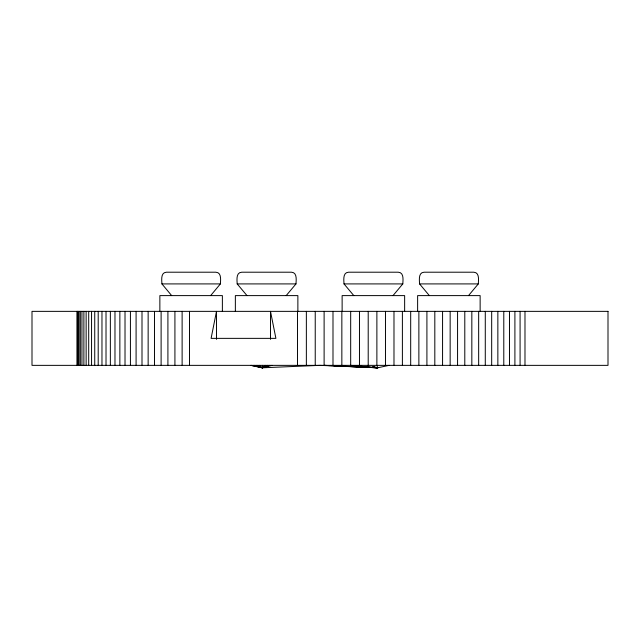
<?xml version="1.0" encoding="UTF-8"?>
<svg xmlns="http://www.w3.org/2000/svg" width="640" height="640" viewBox="0 0 640 640"><rect width="100%" height="100%" fill="white"/><g stroke="black" fill="none" stroke-linecap="round" stroke-linejoin="round"><path stroke-width="0.96" d="M262.496 365.36L262.328 367.792L320 365.36L377.672 367.792L389.12 365.36M210.64 295.608L220.384 283.912C220.6 280.056 221.72 272.44 215.856 272.208L166.44 272.208C160.584 272.448 161.728 280.064 161.928 283.912L171.672 295.608M286.184 295.608L295.984 283.912C296.184 280.056 297.32 272.448 291.464 272.208L241.736 272.208C235.872 272.44 236.992 280.056 237.2 283.912L247 295.608M393 295.608L402.8 283.912C403.008 280.056 404.128 272.44 398.264 272.208L348.536 272.208C342.68 272.448 343.816 280.056 344.016 283.912L353.816 295.608M468.512 295.608L478.304 283.912C478.512 280.048 479.632 272.44 473.768 272.208L424.088 272.208C418.232 272.456 419.384 280.064 419.576 283.912L429.36 295.608M265.144 365.36L262.328 367.792L250.88 365.36M267.656 365.36L262.328 367.792L251.04 365.36M269.976 365.36L262.328 367.792L253.96 365.36M272.104 365.36L262.328 367.792L257.992 366.44M161.928 283.912L220.384 283.912M237.2 283.912L295.984 283.912M344.016 283.912L402.8 283.912M419.576 283.912L478.304 283.912M324.768 365.36L329.76 365.592M333.752 365.776L345.728 366.32M347.728 366.416L359.704 366.968M361.704 367.056L377.672 367.792L376.88 365.36L376.88 311.36M357.152 366.376L360.088 366.576M366.928 367.048L377.672 367.792L373.784 366.984M372.808 367.072L377.672 367.792L324.112 365.36L324.112 311.36M372.744 367.032L377.672 367.792L350.68 365.36L350.68 311.36M372.784 366.984L377.672 367.792L373.872 367.096M256.872 365.36L262.328 367.792L259.72 365.36M524.984 311.36L524.984 365.36M520.08 311.36L520.08 365.36M514.904 311.36L514.904 365.36M509.472 311.36L509.472 365.36M503.784 311.36L503.784 365.36M497.856 311.36L497.856 365.36M491.68 311.36L491.68 365.36M485.28 311.36L485.28 365.36M480.136 311.536L480.136 295.608L417.624 295.608L417.624 311.536M478.664 311.36L478.664 365.36M471.832 311.36L471.832 365.36M464.792 311.36L464.792 365.36M457.568 311.36L457.568 365.36M450.152 311.36L450.152 365.36M442.568 311.36L442.568 365.36M434.816 311.36L434.816 365.36M426.912 311.36L426.912 365.36M418.872 311.36L418.872 365.36M410.688 311.36L410.688 365.36M404.64 311.536L404.64 295.608L342.128 295.608L342.128 311.536M402.392 311.36L402.392 365.36M393.984 311.36L393.984 365.36M385.472 311.36L385.472 365.36M368.208 311.36L368.208 365.36M359.472 311.36L359.472 365.36M341.848 311.36L341.848 365.36M332.992 311.36L332.992 365.36M315.232 311.36L315.232 365.36M306.36 311.36L306.36 365.36M297.872 311.536L297.872 295.608L235.36 295.608L235.36 311.536M297.504 311.36L297.504 365.36M270.496 339.36L270.496 311.36L275.896 338.36L211.104 338.36L216.496 311.36L216.496 339.36M222.376 311.536L222.376 295.608L159.864 295.608L159.864 311.536M189.504 311.36L189.504 365.36M182.12 311.36L182.12 365.36M174.92 311.36L174.92 365.36M167.912 311.36L167.912 365.36M161.112 311.36L161.112 365.36M154.52 311.36L154.52 365.36M148.144 311.36L148.144 365.36M142 311.36L142 365.36M136.088 311.36L136.088 365.36M130.424 311.36L130.424 365.36M125.016 311.36L125.016 365.36M119.864 311.36L119.864 365.36M114.976 311.36L114.976 365.36M110.36 311.36L110.36 365.36M106.016 311.36L106.016 365.36M101.968 311.36L101.968 365.36M98.2 311.36L98.2 365.36M94.736 311.36L94.736 365.36M91.56 311.36L91.56 365.36M88.696 311.36L88.696 365.36M86.136 311.36L86.136 365.36M83.888 311.36L83.888 365.36M81.952 311.36L81.952 365.36M80.328 311.36L80.328 365.36M79.032 311.36L79.032 365.36M78.048 311.36L78.048 365.36M77.384 311.36L77.384 365.36M77.032 311.36L77.048 365.36M608 311.36L32 311.36L32 365.36L608 365.36L608 311.36"/></g></svg>
